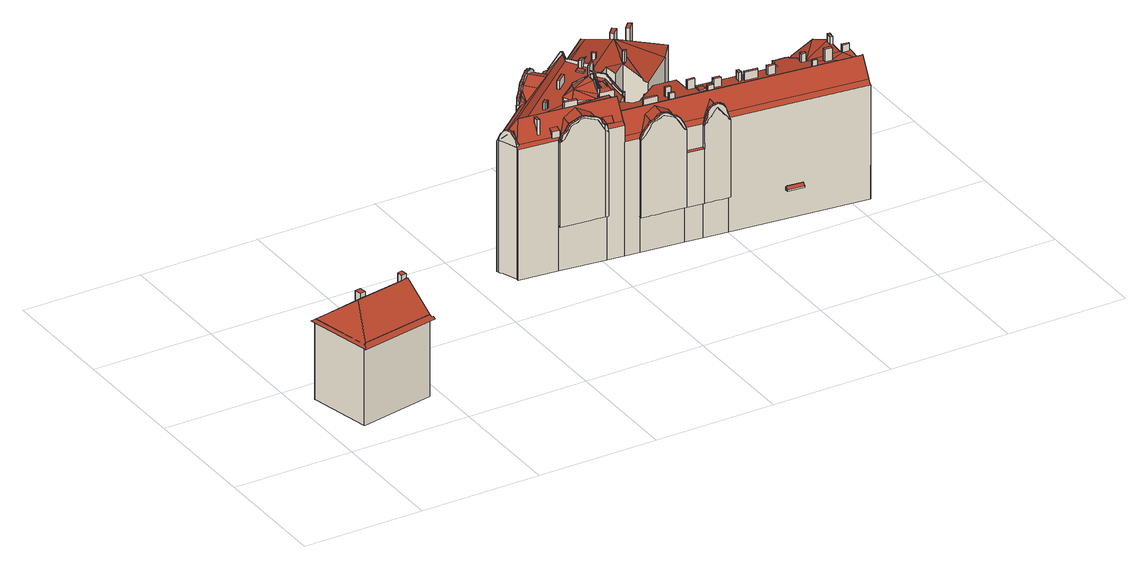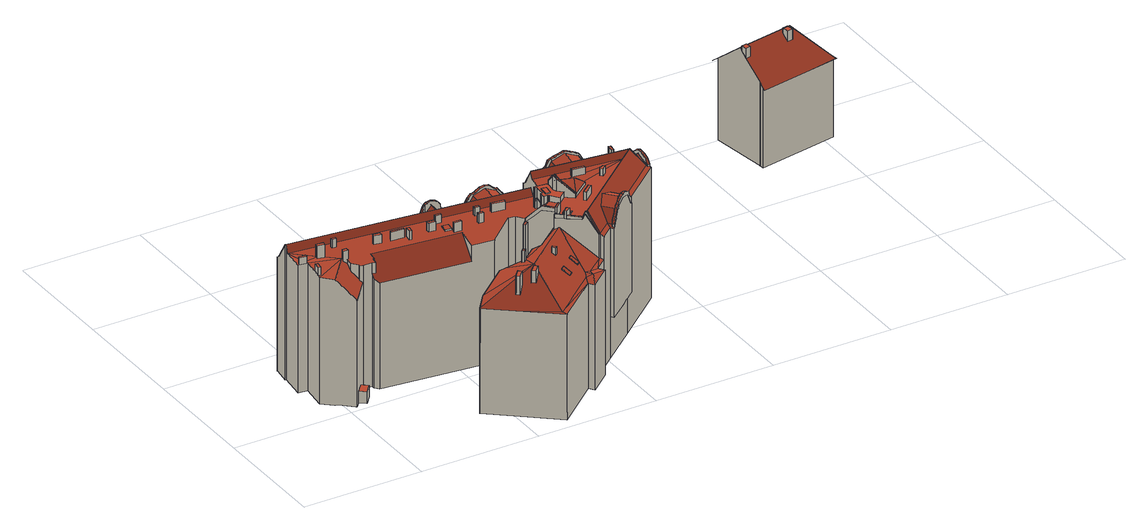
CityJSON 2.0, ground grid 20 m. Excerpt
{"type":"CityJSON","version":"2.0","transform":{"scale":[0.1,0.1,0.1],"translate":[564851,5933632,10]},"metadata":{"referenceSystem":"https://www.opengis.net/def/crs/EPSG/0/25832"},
"CityObjects":{
"building1":{"type":"Building","attributes":{"Grundfläche 2D":"137.289446","Grundhöhe NN":"13.361"},"children":["building1-1","building1-2"],"geometry":[{"type":"Solid","lod":"3","boundaries":[[[[0,1,2,3,4,5]],[[6,7,8,9,10,1,0,5]],[[11,12,13,14,3,2,1,10,15,16]],[[11,16,15,10,9,17,18]],[[12,11,18,19]],[[13,12,19,20]],[[21,13,20,22]],[[23,24,2,21,22,25]],[[9,0,24,23,26,17]],[[23,25,22,20,19,18,17,26]],[[13,21,2,3,14]],[[2,24,0,5,4,3]],[[7,6,5,0,9,8]]]],"semantics":{"surfaces":[{"type":"RoofSurface"},{"type":"WallSurface"},{"type":"GroundSurface"}],"values":[[0,0,0,1,1,1,1,1,1,2,0,0,0]]}}]},
"building1-1":{"type":"BuildingInstallation","parents":["building1"],"geometry":[{"type":"MultiSurface","lod":"3","boundaries":[[[27,28,29,30]],[[15,16,30,29]],[[16,31,27,30]],[[28,27,31,32]],[[29,28,32,15]]],"semantics":{"surfaces":[{"type":"RoofSurface"},{"type":"WallSurface"}],"values":[0,1,1,1,1]}}]},
"building1-2":{"type":"BuildingInstallation","parents":["building1"],"geometry":[{"type":"MultiSurface","lod":"3","boundaries":[[[33,34,35,36]],[[35,37,38,36]],[[38,39,33,36]],[[39,40,34,33]],[[35,34,40,37]]],"semantics":{"surfaces":[{"type":"RoofSurface"},{"type":"WallSurface"}],"values":[0,1,1,1,1]}}]},
"building2":{"type":"Building","attributes":{"Grundfläche 2D":"667.847777","Grundhöhe NN":"10.616"},"children":["building2-1","building2-2","building2-3","building2-4","building2-5","building2-6","building2-7","building2-8","building2-9","building2-10","building2-11","building2-12","building2-13","building2-14","building2-15","building2-16","building2-17","building2-18","building2-19","building2-20","building2-21","building2-22","building2-23","building2-24","building2-25","building2-26","building2-27","building2-28","building2-29","building2-30","building2-31","building2-32","building2-33","building2-34","building2-35","building2-36"],"geometry":[{"type":"MultiSurface","lod":"3","boundaries":[[[41,42,43]],[[43,42,44]],[[45,42,41]],[[42,45,46,47]],[[42,47,48,49]],[[48,50,49]],[[51,42,49]],[[52,53,51]],[[53,44,51]],[[44,42,51]],[[54,55,56,57,58]],[[59,58,57,60,61,62,63,64,65]],[[66,64,63,67,68,69,70]],[[71,72,73,74,69,68,75]],[[76,55,54,77,78,79,80]],[[81,82,83,84,85,86,87,88,54,58,89,90]],[[91,58,92,93]],[[91,93,94,64]],[[95,96,97,98,99,100,101,102]],[[103,104,99,105,106,107]],[[104,108,99]],[[99,108,109,100]],[[110,111,112,113,114]],[[69,74,73,115,116,117,118,119]],[[117,120,121,122,123,124,119,118]],[[123,122,125,126,127,128,124]],[[100,128,127,126,129,130,131,102,101]],[[128,100,109,108,104,103,107,106,132,133,89,64,66,70,69,119,124]],[[133,132,134,135,136,89]],[[137,138,139,140,136,135]],[[50,138,141,142,143,144,145]],[[146,147,136,140,139,50,48,46]],[[50,139,138]],[[48,47,46]],[[148,149,150,151,152,153,154,155,156,141,157,158]],[[156,141,156,155]],[[159,160,161,162,163,164,165,166,136,147,167,168,142,141,156,155,154,169]],[[138,170,171,172,157,141]],[[165,81,90,89,136,166]],[[83,173,174,85,84]],[[175,176,177,178,85,174,179]],[[180,181,182,183,184,86,85,178,177]],[[185,186,187,188,87,86,184,183]],[[87,188,187,189,190,191,88]],[[54,192,190,193,194]],[[88,191,190,192,54]],[[77,54,194,193,195,78]],[[89,58,91,64]],[[196,197,198,199]],[[200,201,202,203,198,197,204]],[[202,205,206,207,208,209,198,203]],[[210,211,212,209,208,207,213,214]],[[212,211,210,215,216,217,218]],[[219,220,221,218,217,216,222,223]],[[221,220,219,224,225,226,227]],[[227,228,229,221]],[[229,228,230,231,232,233,234,235,236,237,238,239,240]],[[241,242,243,244,245,246,247,248,240,239,238,249,250]],[[248,247,251,252,253]],[[253,254,111,110,255,199,198,209,212,218,221,229,240,248]],[[256,257,258,259,260]],[[256,112,257]],[[258,257,261]],[[262,261,257,112,263]],[[264,265,266,259,258]],[[267,259,266]],[[268,269,270,271,272,273,259,267,274,275,276,277,278]],[[279,280,113,112,256,260,259,281,282,283,284,285,286,287,288,289,290,291,292,293,294,295,296,297,298,299,300,301,302,303]],[[304,305,306,307,308,293,292,309,310]],[[311,312,313,314]],[[315,316,317,318,319]],[[92,58,59,65,64,94,93]],[[259,273,272,282,281]],[[309,292,291]],[[293,308,294]],[[282,272,271,270,284,283]],[[270,269,285,284]],[[285,269,268,286]],[[268,278,287,286]],[[288,305,304,289]],[[304,310,290,289]],[[310,309,291,290]],[[168,167,41,43]],[[147,146,45,41,167]],[[46,45,146]],[[49,50,145]],[[320,254,253,252,251,321,322]],[[196,323,324,325,197]],[[200,204,197,325,326,327]],[[328,329,330,331,332,333,334,316,225,224,219,223,222,216,215,210,214,213,207,206,205,202,201,200,327,335,336]],[[227,226,225,316,315,319]],[[227,319,318,228]],[[337,338,339,340]],[[230,228,318,317,231]],[[341,342,343,344,345,346,347,348,245,244,243,242,241,250,249,238,237,236,235,234,233,232,231,317,349,350,351]],[[247,246,245,348,352,353]],[[321,251,247,353,354]],[[111,254,320,355]],[[263,112,111,355,356]],[[357,258,261,262,263,356,358]],[[266,265,264,258,357,359]],[[360,361,362,276,275,274,267,266,359,363]],[[311,364,365,278,277,276,362,366,312]],[[288,287,278,365,367,305]],[[306,305,367,368]],[[307,306,368,369]],[[369,370,371,295,294,308,307]],[[296,295,371,372]],[[297,296,372,373]],[[298,297,373,374]],[[57,56,375,376]],[[377,378,379,63,62,61,60,57,376,380]],[[67,63,379,381]],[[67,381,382,383,68]],[[68,383,384,75]],[[385,386,387,388,389,390,131,130,129,126,125,122,121,120,117,116,115,73,72,71,75,384,391,392]],[[131,390,102]],[[393,97,96,95,102,390,394,395]],[[98,97,393,396,99]],[[99,396,397,323,105]],[[323,196,105]],[[110,114,113,280,138,137,135,134,132,106,105,196,199,255]],[[138,280,279,170]],[[170,279,303,171]],[[171,303,302,172]],[[172,302,301,157]],[[148,158,157,301,300,299]],[[398,150,149,148,299,298,374]],[[399,160,159,169,154,153,152,151,150,398,400]],[[82,81,165,164,163,162,401,402]],[[162,161,160,399,401]],[[83,82,402,403]],[[173,83,403,404]],[[173,404,405,406,174]],[[174,406,407,179]],[[408,409,410,411,412,413,414,415,76,80,79,78,195,193,190,189,187,186,185,183,182,181,180,177,176,175,179,407,416,417]],[[76,415,418,55]],[[55,418,419,375,56]],[[314,313,420,421]],[[311,314,421,364]],[[313,312,366,420]],[[316,334,349,317]],[[418,406,405,419]],[[396,383,382,397]],[[353,340,339,354]],[[338,337,325,324]],[[401,399,400,398,374,373,372,371,370,369,368,367,365,364,421,420,366,362,361,360,363,359,357,358,356,355,320,322,321,354,339,338,324,323,397,382,381,379,378,377,380,376,375,419,405,404,403,402]],[[415,414,413,412,411,410,409,408,417,416,407,406,418]],[[393,395,394,390,389,388,387,386,385,392,391,384,383,396]],[[332,331,330,329,328,336,335,327,326,325,337,340,353,352,348,347,346,345,344,343,342,341,351,350,349,334,333]]],"semantics":{"surfaces":[{"type":"RoofSurface"},{"type":"WallSurface"},{"type":"GroundSurface"},{"type":"OuterCeilingSurface"}],"values":[0,0,0,0,0,0,0,0,0,0,0,0,0,0,0,0,0,0,0,0,0,0,0,0,0,0,0,0,0,0,0,0,0,0,0,0,0,0,0,0,0,0,0,0,0,0,0,0,0,0,0,0,0,0,0,0,0,0,0,0,0,0,0,0,0,0,0,0,0,0,0,1,1,1,1,1,1,1,1,1,1,1,1,1,1,1,1,1,1,1,1,1,1,1,1,1,1,1,1,1,1,1,1,1,1,1,1,1,1,1,1,1,1,1,1,1,1,1,1,1,1,1,1,1,1,1,1,1,1,1,1,1,1,1,1,1,1,1,1,1,1,1,1,1,1,1,2,3,3,3]}}]},
"building2-1":{"type":"BuildingInstallation","parents":["building2"],"geometry":[{"type":"MultiSurface","lod":"3","boundaries":[[[422,423,424,425,426]],[[422,426,427,428,429,430]],[[431,424,423,422,430,432]],[[433,434,425,424,431]],[[427,426,425,434,435,160,161]]],"semantics":{"surfaces":[{"type":"RoofSurface"},{"type":"WallSurface"}],"values":[0,1,1,1,1]}}]},
"building2-2":{"type":"BuildingInstallation","parents":["building2"],"geometry":[{"type":"MultiSurface","lod":"3","boundaries":[[[436,437,438,439,440]],[[441,436,440,442]],[[443,444,442,445]],[[441,442,444]],[[446,443,445,447]],[[448,449,446,447,450,451]],[[452,448,451,453]],[[454,455,452,453,456]],[[457,458,454,456,459]],[[460,457,459,461]],[[462,460,461,463]],[[464,462,463,465]],[[466,467,464,465,468]],[[469,466,468,470]],[[471,469,470,472]],[[473,474,471,472,475]],[[476,477,473,475,478]],[[479,480,481,478]],[[476,478,481]],[[482,483,484,480,479,485]],[[472,470,468,465,463,461,459,456,453,451,450,447,445,442,440,439,71,72,73,115,116,117,120,121,122,125,126,129,130,131,478,475]],[[131,102,478]],[[102,95,96,485,479,478]],[[96,486,487,488,484,483,482,485]],[[101,481,480,484,488,489]],[[476,481,101,490]],[[476,490,491,492,493,127,469,471,474,473,477]],[[446,449,448,452,455,454,458,457,460,462,464,467,466,469,127,494,495,123,496,497,498,118,499,500,74,501,437,436,441,444,443]],[[439,438,437,501,502,71]]],"semantics":{"surfaces":[{"type":"RoofSurface"},{"type":"WallSurface"}],"values":[0,0,0,0,0,0,0,0,0,0,0,0,0,0,0,0,0,0,0,0,1,1,1,1,1,1,1,1,1]}}]},
"building2-3":{"type":"BuildingInstallation","parents":["building2"],"geometry":[{"type":"MultiSurface","lod":"3","boundaries":[[[503,504,505,506,507,508]],[[509,510,506,505]],[[510,511,507,506]],[[511,512,508,507]],[[512,513,503,508]],[[513,514,504,503]],[[514,509,505,504]]],"semantics":{"surfaces":[{"type":"RoofSurface"},{"type":"WallSurface"}],"values":[0,1,1,1,1,1,1]}}]},
"building2-4":{"type":"BuildingInstallation","parents":["building2"],"geometry":[{"type":"MultiSurface","lod":"3","boundaries":[[[515,516,517,518,519,520]],[[521,518,517,516,522,523]],[[519,518,521,524]],[[525,515,520,519,524,526]],[[516,515,525,522]]],"semantics":{"surfaces":[{"type":"RoofSurface"},{"type":"WallSurface"}],"values":[0,1,1,1,1]}}]},
"building2-5":{"type":"BuildingInstallation","parents":["building2"],"geometry":[{"type":"MultiSurface","lod":"3","boundaries":[[[527,528,529,530,435,434]],[[531,529,528]],[[532,533,534,535,536,529,531]],[[535,534,537,538,539,540,541,542,543]],[[531,528,527,434,433,544,155,545,534,533,532]],[[537,534,545]],[[546,541,540,539,538,537,545,547]],[[546,151,542,541]],[[529,536,535,543,542,151,152,153,154,169,159,160,435,530]]],"semantics":{"surfaces":[{"type":"RoofSurface"},{"type":"WallSurface"}],"values":[0,0,0,0,1,1,1,1,1]}}]},
"building2-6":{"type":"BuildingInstallation","parents":["building2"],"geometry":[{"type":"MultiSurface","lod":"3","boundaries":[[[548,549,550,551,552,553]],[[554,555,556,557,551,550,549]],[[553,552,551,557,558,559]],[[559,560,561,562,548,553]],[[163,164,554,549,548,562]]],"semantics":{"surfaces":[{"type":"RoofSurface"},{"type":"WallSurface"}],"values":[0,1,1,1,1]}}]},
"building2-7":{"type":"BuildingInstallation","parents":["building2"],"geometry":[{"type":"MultiSurface","lod":"3","boundaries":[[[563,564,565,566]],[[566,565,567,568]],[[563,566,568,569]],[[564,563,569,570]],[[565,564,570,567]]],"semantics":{"surfaces":[{"type":"RoofSurface"},{"type":"WallSurface"}],"values":[0,1,1,1,1]}}]},
"building2-8":{"type":"BuildingInstallation","parents":["building2"],"geometry":[{"type":"MultiSurface","lod":"3","boundaries":[[[571,572,573,574,575,576,577,578]],[[572,571,578,579,70]],[[580,576,575,574,66]],[[576,580,579,578,577]]],"semantics":{"surfaces":[{"type":"RoofSurface"},{"type":"WallSurface"}],"values":[0,1,1,1]}}]},
"building2-9":{"type":"BuildingInstallation","parents":["building2"],"geometry":[{"type":"MultiSurface","lod":"3","boundaries":[[[581,582,583]],[[581,584,582]],[[584,585,586]],[[581,585,584]],[[581,583,587]],[[581,587,588]],[[589,588,587,590,591]],[[44,589,591,592]],[[593,44,592,594]],[[593,594,595]],[[581,588,585]],[[596,597,583,582]],[[597,598,587,583]],[[598,599,600,601,594,592,591,590,587]],[[168,43,595,594,601]],[[43,44,593,595]],[[588,589,44,53,52]],[[52,51,585,588]],[[51,49,586,585]],[[584,586,49,145,602,603,596,582]]],"semantics":{"surfaces":[{"type":"RoofSurface"},{"type":"WallSurface"}],"values":[0,0,0,0,0,0,0,0,0,0,0,1,1,1,1,1,1,1,1,1]}}]},
"building2-10":{"type":"BuildingInstallation","parents":["building2"],"geometry":[{"type":"MultiSurface","lod":"3","boundaries":[[[604,605,606,607,554]],[[607,555,554]],[[604,608,609,605]],[[608,610,611,609]],[[611,610,612,613,614]],[[608,604,554,164,165,81,82,612,610]],[[82,83,84,614,613,612]],[[556,555,607,606,605,609,611,614,84,90,166,615,616]]],"semantics":{"surfaces":[{"type":"RoofSurface"},{"type":"WallSurface"}],"values":[0,0,0,0,0,1,1,1]}}]},
"building2-11":{"type":"BuildingInstallation","parents":["building2"],"geometry":[{"type":"MultiSurface","lod":"3","boundaries":[[[617,618,562,561]],[[619,620,618,617]],[[619,428,427,620]],[[560,621,619,617,561]],[[428,619,621,429]],[[620,427,161,162]],[[620,162,163,562,618]]],"semantics":{"surfaces":[{"type":"RoofSurface"},{"type":"WallSurface"}],"values":[0,0,0,1,1,1,1]}}]},
"building2-12":{"type":"BuildingInstallation","parents":["building2"],"geometry":[{"type":"MultiSurface","lod":"3","boundaries":[[[622,623,624,625,626,599,598,597,596,603,627,628,629,630,631,632,633],[525,526,524,521,523,522]],[[602,634,627,603]],[[138,170,628,627,634]],[[629,628,170,171]],[[171,172,630,629]],[[157,631,630,172]],[[157,158,632,631]],[[635,636,633,632,158]],[[636,637,622,633]],[[637,638,156,624,623,622]],[[624,156,639]],[[639,640,625,624]],[[626,625,640,641]],[[641,600,599,626]]],"semantics":{"surfaces":[{"type":"RoofSurface"},{"type":"WallSurface"}],"values":[0,1,1,1,1,1,1,1,1,1,1,1,1,1]}}]},
"building2-13":{"type":"BuildingInstallation","parents":["building2"],"geometry":[{"type":"MultiSurface","lod":"3","boundaries":[[[642,643,644,645,646,647,648]],[[646,649,650,651,652,642,648,647]],[[653,644,643,654,655]],[[653,656,649,646,645,644]],[[643,642,652,654]]],"semantics":{"surfaces":[{"type":"RoofSurface"},{"type":"WallSurface"}],"values":[0,1,1,1,1]}}]},
"building2-14":{"type":"BuildingInstallation","parents":["building2"],"geometry":[{"type":"MultiSurface","lod":"3","boundaries":[[[657,658,659,660]],[[139,661,658,657,662]],[[140,663,659,658,661]],[[663,664,660,659]],[[664,662,657,660]]],"semantics":{"surfaces":[{"type":"RoofSurface"},{"type":"WallSurface"}],"values":[0,1,1,1,1]}}]},
"building2-15":{"type":"BuildingInstallation","parents":["building2"],"geometry":[{"type":"MultiSurface","lod":"3","boundaries":[[[665,666,667,668,669]],[[667,670,671,672,673,674,668]],[[671,675,676,672]],[[677,676,675,678,679,680]],[[678,681,682,683,684,679]],[[683,682,685,686,687]],[[685,688,689,686]],[[688,690,691,689]],[[690,692,693,691]],[[692,694,695,693]],[[694,696,697,695]],[[696,698,699,697]],[[698,700,701,702,699]],[[701,700,703,704,705]],[[704,703,706,707,708]],[[706,709,710,707]],[[710,709,711,712,713,714,715]],[[713,712,716,717,718]],[[688,685,682,681,678,675,671,670,667,666,175,176,177,180,181,182,183,185,186,187,189,190,193,195,78,79,80,716,712,711,709,706,703,700,698,696,694,692,690]],[[80,719,720,718,717,716]],[[77,714,713,718,720,721]],[[715,714,77,722]],[[722,723,194,724,192,725,701,705,704,708,707,710,715]],[[701,725,191]],[[684,683,687,686,689,691,693,695,697,699,702,701,191,726,727,188,728,729,730,184,731,732,733,734,735,178,736,737,669,668,674,673,672,676,677,680,679]],[[175,666,665,669,737,738]]],"semantics":{"surfaces":[{"type":"RoofSurface"},{"type":"WallSurface"}],"values":[0,0,0,0,0,0,0,0,0,0,0,0,0,0,0,0,0,0,1,1,1,1,1,1,1,1]}}]},
"building2-16":{"type":"BuildingInstallation","parents":["building2"],"geometry":[{"type":"MultiSurface","lod":"3","boundaries":[[[739,740,741,742,743]],[[744,741,740,745]],[[746,744,745,747]],[[748,746,747,749]],[[750,748,749,751]],[[752,750,751,753]],[[754,752,753,755]],[[756,754,755,757,758]],[[743,742,63,759]],[[759,64,94,93,92,58,760,758,757,755,753,751,749,747,745,740,739,743]],[[756,758,760,57]],[[57,60,61,62,63,742,741,744,746,748,750,752,754,756]]],"semantics":{"surfaces":[{"type":"RoofSurface"},{"type":"WallSurface"}],"values":[0,0,0,0,0,0,0,0,1,1,1,1]}}]},
"building2-17":{"type":"BuildingInstallation","parents":["building2"],"geometry":[{"type":"MultiSurface","lod":"3","boundaries":[[[761,762,763,764,765]],[[762,766,767]],[[767,763,762]],[[766,762,768,109]],[[109,108,767,766]],[[107,769,761,765]],[[762,761,769,768]],[[108,104,763,767]],[[104,103,107,765,764,763]]],"semantics":{"surfaces":[{"type":"RoofSurface"},{"type":"WallSurface"}],"values":[0,0,0,1,1,1,1,1,1]}}]},
"building2-18":{"type":"BuildingInstallation","parents":["building2"],"geometry":[{"type":"MultiSurface","lod":"3","boundaries":[[[770,771,772,773]],[[773,772,774,775]],[[770,773,775,776]],[[771,770,776,777]],[[772,771,777,774]]],"semantics":{"surfaces":[{"type":"RoofSurface"},{"type":"WallSurface"}],"values":[0,1,1,1,1]}}]},
"building2-19":{"type":"BuildingInstallation","parents":["building2"],"geometry":[{"type":"MultiSurface","lod":"3","boundaries":[[[778,779,780,781]],[[781,780,782,783]],[[778,781,783,784]],[[779,778,784,785]],[[780,779,785,782]]],"semantics":{"surfaces":[{"type":"RoofSurface"},{"type":"WallSurface"}],"values":[0,1,1,1,1]}}]},
"building2-20":{"type":"BuildingInstallation","parents":["building2"],"geometry":[{"type":"MultiSurface","lod":"3","boundaries":[[[786,787,788,789]],[[789,788,790,791]],[[786,789,791,792]],[[787,786,792,793]],[[788,787,793,790]]],"semantics":{"surfaces":[{"type":"RoofSurface"},{"type":"WallSurface"}],"values":[0,1,1,1,1]}}]},
"building2-21":{"type":"BuildingInstallation","parents":["building2"],"geometry":[{"type":"MultiSurface","lod":"3","boundaries":[[[794,795,796,797]],[[797,796,798,799]],[[794,797,799,800]],[[795,794,800,801]],[[796,795,801,798]]],"semantics":{"surfaces":[{"type":"RoofSurface"},{"type":"WallSurface"}],"values":[0,1,1,1,1]}}]},
"building2-22":{"type":"BuildingInstallation","parents":["building2"],"geometry":[{"type":"MultiSurface","lod":"3","boundaries":[[[802,803,804,805]],[[805,804,806,807,808,809,810]],[[808,811,812,809]],[[811,813,814,812]],[[813,815,816,814]],[[815,817,818,816]],[[817,819,820,818]],[[819,821,822,820]],[[821,823,824,825,822]],[[823,826,827,824]],[[828,829,830,831]],[[829,828,832,833,834]],[[835,827,826,831,830]],[[230,231,803,802]],[[819,817,815,813,811,808,807,806,804,803,231,232,233,234,235,236,237,238,249,250,241,242,243,244,245,832,828,831,826,823,821]],[[833,832,245,246]],[[836,837,838,839,824,827,835,830,829,834,833,246,840]],[[839,841,824]],[[818,820,822,825,824,841,842,843,239,844,845,846,847,848,230,802,805,810,809,812,814,816]]],"semantics":{"surfaces":[{"type":"RoofSurface"},{"type":"WallSurface"}],"values":[0,0,0,0,0,0,0,0,0,0,0,0,0,1,1,1,1,1,1]}}]},
"building2-23":{"type":"BuildingInstallation","parents":["building2"],"geometry":[{"type":"MultiSurface","lod":"3","boundaries":[[[849,850,851,852]],[[850,853,854,851]],[[855,856,854,853]],[[856,855,857,858,859,860]],[[857,861,862,863,864,858]],[[862,865,866,863]],[[865,867,868,866]],[[867,869,870,868]],[[869,871,872,870]],[[871,873,874,875,876,872]],[[874,877,878,875]],[[879,880,878,877]],[[881,882,883,884]],[[884,879,881]],[[885,879,884]],[[886,880,879,885]],[[225,226,883,882]],[[881,879,877,874,873,871,869,867,865,862,861,857,855,853,850,849,200,201,202,205,206,207,213,214,210,215,216,222,223,219,224,225,882]],[[226,887,884,883]],[[887,220,885,884]],[[220,886,885]],[[880,886,220,888,889,217,890,211,208,891,892,203,854,856,860,859,858,864,863,866,868,870,872,876,875,878]],[[204,852,851,854,203,893]],[[204,200,849,852]]],"semantics":{"surfaces":[{"type":"RoofSurface"},{"type":"WallSurface"}],"values":[0,0,0,0,0,0,0,0,0,0,0,0,0,0,0,0,1,1,1,1,1,1,1,1]}}]},
"building2-24":{"type":"BuildingInstallation","parents":["building2"],"geometry":[{"type":"MultiSurface","lod":"3","boundaries":[[[894,895,896,897]],[[897,896,898,899]],[[894,897,899,900]],[[895,894,900,901]],[[896,895,901,898]]],"semantics":{"surfaces":[{"type":"RoofSurface"},{"type":"WallSurface"}],"values":[0,1,1,1,1]}}]},
"building2-25":{"type":"BuildingInstallation","parents":["building2"],"geometry":[{"type":"MultiSurface","lod":"3","boundaries":[[[902,903,904,905]],[[905,904,906,907]],[[907,908,902,905]],[[903,902,908,909]],[[909,906,904,903]]],"semantics":{"surfaces":[{"type":"RoofSurface"},{"type":"WallSurface"}],"values":[0,1,1,1,1]}}]},
"building2-26":{"type":"BuildingInstallation","parents":["building2"],"geometry":[{"type":"MultiSurface","lod":"3","boundaries":[[[910,911,912,913]],[[911,910,261,257]],[[912,911,257,914]],[[913,912,914,262]],[[910,913,262,261]]],"semantics":{"surfaces":[{"type":"RoofSurface"},{"type":"WallSurface"}],"values":[0,1,1,1,1]}}]},
"building2-27":{"type":"BuildingInstallation","parents":["building2"],"geometry":[{"type":"MultiSurface","lod":"3","boundaries":[[[915,916,917,918]],[[918,917,919,920]],[[915,918,920,921]],[[916,915,921,922]],[[917,916,922,919]]],"semantics":{"surfaces":[{"type":"RoofSurface"},{"type":"WallSurface"}],"values":[0,1,1,1,1]}}]},
"building2-28":{"type":"BuildingInstallation","parents":["building2"],"geometry":[{"type":"MultiSurface","lod":"3","boundaries":[[[923,924,925,926]],[[926,925,927,928]],[[923,926,928,929]],[[924,923,929,930]],[[925,924,930,927]]],"semantics":{"surfaces":[{"type":"RoofSurface"},{"type":"WallSurface"}],"values":[0,1,1,1,1]}}]},
"building2-29":{"type":"BuildingInstallation","parents":["building2"],"geometry":[{"type":"MultiSurface","lod":"3","boundaries":[[[931,932,933,934,935,936]],[[283,937,934,933,932,938,271]],[[935,934,937,939]],[[936,935,939,940]],[[938,932,931,936,940,281,273]]],"semantics":{"surfaces":[{"type":"RoofSurface"},{"type":"WallSurface"}],"values":[0,1,1,1,1]}}]},
"building2-30":{"type":"BuildingInstallation","parents":["building2"],"geometry":[{"type":"MultiSurface","lod":"3","boundaries":[[[941,942,943,944]],[[945,946,942,941]],[[944,943,947,948]],[[948,945,941,944]],[[943,942,946,947]]],"semantics":{"surfaces":[{"type":"RoofSurface"},{"type":"WallSurface"}],"values":[0,1,1,1,1]}}]},
"building2-31":{"type":"BuildingInstallation","parents":["building2"],"geometry":[{"type":"MultiSurface","lod":"3","boundaries":[[[949,950,951,952]],[[953,954,952,951]],[[954,955,949,952]],[[950,949,955,956]],[[951,950,956,953]]],"semantics":{"surfaces":[{"type":"RoofSurface"},{"type":"WallSurface"}],"values":[0,1,1,1,1]}}]},
"building2-32":{"type":"BuildingInstallation","parents":["building2"],"geometry":[{"type":"MultiSurface","lod":"3","boundaries":[[[957,958,959,960]],[[960,959,961,962]],[[957,960,962,963]],[[958,957,963,964]],[[959,958,964,961]]],"semantics":{"surfaces":[{"type":"RoofSurface"},{"type":"WallSurface"}],"values":[0,1,1,1,1]}}]},
"building2-33":{"type":"BuildingInstallation","parents":["building2"],"geometry":[{"type":"MultiSurface","lod":"3","boundaries":[[[965,966,967,968]],[[260,969,966,965,970]],[[256,971,967,966,969]],[[971,972,968,967]],[[972,970,965,968]]],"semantics":{"surfaces":[{"type":"RoofSurface"},{"type":"WallSurface"}],"values":[0,1,1,1,1]}}]},
"building2-34":{"type":"BuildingInstallation","parents":["building2"],"geometry":[{"type":"MultiSurface","lod":"3","boundaries":[[[973,974,975,976]],[[976,975,264,265]],[[265,977,973,976]],[[974,973,977,978]],[[978,264,975,974]]],"semantics":{"surfaces":[{"type":"RoofSurface"},{"type":"WallSurface"}],"values":[0,1,1,1,1]}}]},
"building2-35":{"type":"BuildingInstallation","parents":["building2"],"geometry":[{"type":"MultiSurface","lod":"3","boundaries":[[[979,980,981,982]],[[982,981,983,984]],[[979,982,984,985]],[[980,979,985,986]],[[981,980,986,983]]],"semantics":{"surfaces":[{"type":"RoofSurface"},{"type":"WallSurface"}],"values":[0,1,1,1,1]}}]},
"building2-36":{"type":"BuildingInstallation","parents":["building2"],"geometry":[{"type":"MultiSurface","lod":"3","boundaries":[[[987,988,989,990]],[[991,992,989,988]],[[992,993,990,989]],[[993,994,987,990]],[[994,991,988,987]],[[991,994,993,992]]],"semantics":{"surfaces":[{"type":"RoofSurface"},{"type":"WallSurface"},{"type":"OuterCeilingSurface"}],"values":[0,1,1,1,1,2]}}]},
"building3":{"type":"Building","attributes":{"Grundfläche 2D":"251.887153","Grundhöhe NN":"11.139"},"children":["building3-1","building3-2","building3-3","building3-4","building3-5","building3-6","building3-7","building3-8","building3-9"],"geometry":[{"type":"Solid","lod":"3","boundaries":[[[[995,996,997,998,999,1000,1001,1002,1003,1004,1005,1006,1007,1008,1009,1010]],[[1011,1012,1013,1014]],[[1015,1016,1017,1018,1013]],[[1013,1018,1014]],[[1019,1016,1020,1021,1022,1023]],[[1021,1024,1025,1022]],[[1026,1023,1022]],[[1027,1019,1023]],[[1027,1028,1029,1030,1019]],[[1031,1019,1030]],[[1019,1031,1032,1033]],[[1034,1033,1032]],[[1035,1033,1034]],[[1035,1036,1037,1038]],[[1038,1033,1035]],[[1039,1037,1036]],[[1039,1014,1018,1037]],[[1019,1033,1038,1017,1016]],[[1018,1017,1037]],[[1017,1038,1037]],[[1040,1041,1006,1005,1004,1003,1002,1042,1043]],[[1044,996,995,1010,1009,1045,1046]],[[1008,1007,1006,1041,1047]],[[1009,1008,1047,1045]],[[1012,1011,1048,1049]],[[1021,1020,1016,1015,1013,1050,1051]],[[1024,1052,1042,1002,1025]],[[1013,1012,1049,1050]],[[1024,1021,1051,1052]],[[1025,1002,1001,1022]],[[1026,1000,999,1023]],[[1022,1001,1000,1026]],[[997,996,1044,1053,1029,1028,1027,1023,999,998]],[[1030,1029,1053,1054]],[[1031,1030,1054,1055]],[[1056,1034,1032,1031,1055,1057]],[[1035,1034,1056,1058]],[[1036,1035,1058,1059]],[[1039,1036,1059,1060]],[[1014,1039,1060,1061]],[[1011,1014,1061,1048]],[[1059,1058,1056,1057,1055,1054,1053,1044,1046,1045,1047,1041,1040,1043,1042,1052,1051,1050,1049,1048,1061,1060]]]],"semantics":{"surfaces":[{"type":"RoofSurface"},{"type":"WallSurface"},{"type":"GroundSurface"}],"values":[[0,0,0,0,0,0,0,0,0,0,0,0,0,0,0,0,0,0,0,0,1,1,1,1,1,1,1,1,1,1,1,1,1,1,1,1,1,1,1,1,1,2]]}}]},
"building3-1":{"type":"BuildingInstallation","parents":["building3"],"geometry":[{"type":"MultiSurface","lod":"3","boundaries":[[[1062,1063,1064,1065]],[[1006,1007,1065,1064]],[[1007,1066,1062,1065]],[[1063,1062,1066,1005]],[[1064,1063,1005,1006]]],"semantics":{"surfaces":[{"type":"RoofSurface"},{"type":"WallSurface"}],"values":[0,1,1,1,1]}}]},
"building3-2":{"type":"BuildingInstallation","parents":["building3"],"geometry":[{"type":"MultiSurface","lod":"3","boundaries":[[[1067,1068,1069,1070,1071,1072]],[[1070,1069,997,998]],[[1071,1070,998,1073]],[[1073,1010,1072,1071]],[[1067,1072,1010,995]]],"semantics":{"surfaces":[{"type":"RoofSurface"},{"type":"WallSurface"}],"values":[0,1,1,1,1]}}]},
"building3-3":{"type":"BuildingInstallation","parents":["building3"],"geometry":[{"type":"MultiSurface","lod":"3","boundaries":[[[1074,1075,1076,1077]],[[1076,996,997,1069,1077]],[[1069,1068,1074,1077]],[[1068,1067,1075,1074]],[[996,1076,1075,1067,995]]],"semantics":{"surfaces":[{"type":"RoofSurface"},{"type":"WallSurface"}],"values":[0,1,1,1,1]}}]},
"building3-4":{"type":"BuildingInstallation","parents":["building3"],"geometry":[{"type":"MultiSurface","lod":"3","boundaries":[[[1078,1079,1080,1081]],[[1081,1080,1082,1083]],[[1078,1081,1083,1084]],[[1079,1078,1084,1085]],[[1080,1079,1085,1082]]],"semantics":{"surfaces":[{"type":"RoofSurface"},{"type":"WallSurface"}],"values":[0,1,1,1,1]}}]},
"building3-5":{"type":"BuildingInstallation","parents":["building3"],"geometry":[{"type":"MultiSurface","lod":"3","boundaries":[[[1086,1087,1088,1089,1090,1091,1092,1093]],[[1093,1092,1091,1094,1095]],[[1095,1096,1097,1087,1086,1093]],[[1089,1088,1087,1097,1098]],[[1098,1094,1091,1090,1089]]],"semantics":{"surfaces":[{"type":"RoofSurface"},{"type":"WallSurface"}],"values":[0,1,1,1,1]}}]},
"building3-6":{"type":"BuildingInstallation","parents":["building3"],"geometry":[{"type":"MultiSurface","lod":"3","boundaries":[[[1099,1100,1101,1102]],[[1102,1101,1103,1104]],[[1099,1102,1104,1105]],[[1100,1099,1105,1106]],[[1101,1100,1106,1103]]],"semantics":{"surfaces":[{"type":"RoofSurface"},{"type":"WallSurface"}],"values":[0,1,1,1,1]}}]},
"building3-7":{"type":"BuildingInstallation","parents":["building3"],"geometry":[{"type":"MultiSurface","lod":"3","boundaries":[[[1107,1108,1109,1110]],[[1110,1109,1111,1112]],[[1107,1110,1112,1113]],[[1108,1107,1113,1114]],[[1109,1108,1114,1111]]],"semantics":{"surfaces":[{"type":"RoofSurface"},{"type":"WallSurface"}],"values":[0,1,1,1,1]}}]},
"building3-8":{"type":"BuildingInstallation","parents":["building3"],"geometry":[{"type":"MultiSurface","lod":"3","boundaries":[[[1115,1116,1117,1118]],[[1118,1117,1119,1120]],[[1115,1118,1120,1121]],[[1116,1115,1121,1122]],[[1117,1116,1122,1119]]],"semantics":{"surfaces":[{"type":"RoofSurface"},{"type":"WallSurface"}],"values":[0,1,1,1,1]}}]},
"building3-9":{"type":"BuildingInstallation","parents":["building3"],"geometry":[{"type":"MultiSurface","lod":"3","boundaries":[[[1123,1124,1125,1126]],[[1126,1125,1127,1128]],[[1123,1126,1128,1129]],[[1124,1123,1129,1130]],[[1125,1124,1130,1127]]],"semantics":{"surfaces":[{"type":"RoofSurface"},{"type":"WallSurface"}],"values":[0,1,1,1,1]}}]}
},
"vertices":[
[33,15,173],[54,70,213],[9,115,171],[4,120,167],[28,14,167],[29,7,167],[162,31,167],[161,35,170],[158,35,170],[157,38,173],[149,87,213],[142,134,175],[143,134,175],[142,141,169],[142,145,167],[149,92,210],[147,102,201],[157,38,34],[142,134,34],[143,134,34],[142,141,34],[8,117,169],[8,117,34],[31,15,34],[31,15,171],[9,115,34],[33,15,34],
[139,100,218],[140,90,218],[149,92,218],[147,102,218],[139,100,201],[140,90,210],
[71,78,218],[69,89,218],[60,88,218],[62,76,218],[60,88,200],[62,76,210],[71,78,210],[69,89,200],
[579,363,252],[595,359,262],[608,386,252],[625,367,272],[585,346,252],[618,340,248],[622,340,248],[624,340,248],[627,344,252],[626,340,248],[628,359,267],[627,365,270],[626,365,271],[543,408,231],[534,409,227],[452,340,227],[454,338,229],[459,337,231],[461,331,231],[455,334,229],[457,330,229],[465,309,229],[466,306,229],[469,309,231],[468,311,231],[523,302,231],[466,302,227],[530,295,227],[537,301,231],[535,301,231],[531,287,228],[533,287,229],[536,287,231],[536,291,231],[529,288,227],[530,414,227],[537,415,231],[535,418,231],[532,416,229],[531,415,228],[635,457,262],[621,474,231],[619,473,231],[619,472,231],[594,451,231],[594,433,251],[581,415,259],[561,406,251],[482,328,262],[633,455,262],[472,325,246],[459,335,233],[464,322,246],[468,311,234],[604,279,229],[606,279,228],[607,279,227],[608,283,227],[608,286,227],[603,293,231],[602,284,231],[601,279,231],[614,292,231],[613,292,231],[636,282,227],[637,289,231],[622,291,231],[609,293,231],[606,293,231],[640,311,235],[1032,268,235],[1033,274,223],[640,317,223],[640,315,226],[536,287,232],[540,286,238],[547,286,251],[547,290,251],[550,312,251],[558,284,255],[563,284,258],[568,283,260],[568,287,260],[572,316,260],[578,282,256],[589,281,251],[590,285,251],[592,307,251],[594,280,244],[597,280,237],[601,279,232],[639,310,262],[505,325,262],[640,311,259],[640,315,251],[494,332,251],[640,317,250],[643,340,248],[582,337,249],[564,336,249],[646,371,243],[626,365,244],[627,365,244],[628,359,245],[627,344,248],[585,346,248],[582,354,246],[674,358,218],[676,360,218],[686,369,218],[685,370,219],[683,373,223],[675,382,234],[669,390,244],[667,388,244],[647,372,243],[651,361,234],[653,361,232],[655,406,246],[653,408,246],[662,416,246],[666,420,246],[656,432,248],[653,435,248],[638,453,251],[636,452,251],[579,363,247],[608,386,247],[668,390,244],[652,339,230],[652,343,230],[649,343,237],[615,478,227],[594,460,227],[589,464,228],[587,462,230],[586,461,231],[589,458,231],[590,465,227],[585,460,234],[582,458,240],[579,455,247],[577,454,251],[580,450,251],[575,452,251],[572,449,253],[560,440,259],[563,436,259],[548,429,253],[544,426,251],[547,423,251],[544,420,244],[540,423,243],[541,418,239],[535,418,232],[636,282,199],[660,280,199],[667,286,205],[637,289,205],[659,274,199],[661,273,201],[665,273,205],[666,277,205],[659,278,199],[671,272,213],[675,272,220],[677,272,224],[678,276,224],[680,299,224],[696,270,232],[696,274,232],[699,302,232],[681,271,226],[688,270,229],[711,268,226],[714,267,224],[715,272,224],[717,295,224],[726,266,205],[726,270,205],[727,280,205],[717,267,220],[722,267,212],[729,266,201],[732,266,199],[732,270,199],[732,272,199],[761,269,199],[767,275,205],[761,267,199],[760,262,199],[762,262,201],[765,262,204],[765,262,205],[768,262,209],[771,261,212],[778,261,221],[781,260,225],[782,264,225],[784,288,225],[791,259,212],[794,259,209],[797,258,205],[800,258,201],[802,258,199],[802,262,199],[802,264,199],[798,272,205],[785,260,220],[788,259,216],[1030,240,199],[1030,242,200],[1031,247,205],[1033,268,235],[639,310,233],[997,300,220],[1023,308,222],[1021,312,222],[968,320,218],[989,305,219],[1023,312,222],[1035,311,222],[1037,311,222],[1024,337,221],[1025,348,220],[1026,354,220],[1009,369,218],[954,348,190],[954,345,192],[963,337,203],[962,325,210],[961,321,212],[967,320,217],[1005,371,214],[985,389,188],[984,390,186],[976,381,186],[949,349,186],[652,339,220],[643,340,220],[967,320,218],[961,321,218],[962,325,217],[963,337,216],[954,345,215],[954,348,215],[949,349,215],[934,350,215],[929,351,215],[928,342,216],[926,342,216],[925,329,217],[778,345,217],[781,378,213],[744,382,213],[699,345,218],[688,346,218],[676,360,217],[674,358,217],[653,361,217],[651,361,217],[649,343,219],[652,343,219],[929,351,197],[934,350,197],[934,356,191],[929,362,186],[781,378,186],[926,342,205],[928,342,205],[964,366,26],[976,381,26],[966,389,26],[954,374,26],[732,270,160],[732,266,160],[760,262,160],[761,269,160],[732,272,160],[1033,268,6],[1030,240,6],[1030,242,6],[636,282,6],[660,280,6],[660,280,68],[659,278,68],[659,274,68],[681,271,68],[688,270,68],[696,270,68],[711,268,68],[714,267,68],[717,267,68],[732,266,68],[671,272,68],[675,272,68],[732,272,68],[732,272,6],[761,269,6],[761,269,68],[768,262,68],[771,261,68],[778,261,68],[788,259,68],[791,259,68],[797,258,68],[800,258,68],[802,258,68],[760,262,68],[762,262,68],[765,262,68],[802,262,68],[802,264,68],[802,264,6],[1032,268,6],[1037,311,6],[1021,312,6],[1023,312,6],[1026,354,6],[1005,371,6],[985,389,6],[984,390,6],[1009,369,6],[964,366,6],[949,349,6],[976,381,6],[934,350,6],[934,356,6],[929,362,6],[781,378,6],[744,382,6],[699,345,6],[688,346,6],[676,360,6],[452,340,6],[454,338,6],[457,330,6],[465,309,6],[466,306,6],[455,334,6],[466,302,6],[530,295,6],[530,295,84],[529,288,84],[536,287,84],[540,286,84],[578,282,84],[589,281,84],[594,280,84],[601,279,84],[531,287,84],[533,287,84],[607,279,84],[604,279,84],[606,279,84],[608,286,84],[608,286,6],[686,369,6],[653,408,6],[668,390,6],[666,420,6],[621,474,6],[619,473,6],[615,478,6],[594,460,6],[594,460,77],[590,465,77],[582,458,77],[560,440,77],[548,429,77],[544,426,77],[535,418,77],[532,416,77],[531,415,77],[530,414,77],[589,464,77],[587,462,77],[534,409,77],[534,409,6],[966,389,6],[954,374,6],
[660,419,261],[651,411,261],[649,409,261],[651,407,261],[662,416,261],[662,416,252],[661,418,252],[661,418,246],[660,419,246],[649,409,246],[651,411,246],[651,407,246],[651,407,252],[653,408,252],
[533,292,238],[532,292,232],[531,291,232],[531,287,232],[533,287,238],[536,291,240],[536,287,240],[540,291,243],[537,291,240],[540,286,243],[544,290,252],[544,286,252],[549,290,255],[547,290,254],[547,286,254],[549,285,255],[553,289,257],[553,285,257],[558,289,259],[556,289,258],[558,284,259],[563,288,261],[561,288,260],[563,284,261],[568,287,262],[568,283,262],[573,287,261],[572,283,261],[578,286,259],[578,282,259],[584,286,257],[580,286,259],[584,281,257],[590,285,255],[589,281,255],[594,285,252],[594,280,252],[598,284,243],[596,284,247],[597,280,243],[601,284,240],[599,284,242],[601,279,240],[604,279,238],[604,283,238],[602,284,240],[606,281,232],[606,282,232],[606,283,232],[606,279,232],[606,281,228],[606,282,228],[606,283,228],[604,283,229],[601,284,231],[601,284,232],[599,284,235],[596,284,240],[584,286,253],[578,286,256],[561,288,257],[558,289,255],[549,290,251],[537,291,232],[536,291,232],[532,292,228],[531,291,228],
[545,350,261],[548,353,261],[544,357,261],[537,351,261],[540,348,261],[544,351,261],[544,357,249],[537,351,249],[540,348,249],[544,351,249],[545,350,249],[548,353,249],
[647,352,256],[648,366,256],[646,367,256],[641,367,256],[639,353,256],[644,352,256],[641,367,254],[648,366,254],[646,367,254],[639,353,254],[647,352,254],[644,352,254],
[652,405,252],[654,402,252],[668,390,252],[655,406,252],[666,389,252],[667,388,251],[673,381,241],[673,380,241],[675,382,241],[669,390,251],[673,380,240],[675,378,238],[675,377,237],[681,370,228],[683,368,225],[685,370,225],[683,373,229],[666,389,244],[673,380,234],[683,368,219],[681,370,222],
[656,432,261],[653,435,261],[651,434,261],[645,429,261],[647,426,261],[648,425,261],[653,435,254],[651,434,254],[651,434,248],[645,429,248],[647,426,248],[648,425,248],[654,430,248],[654,430,253],[656,432,254],
[506,308,263],[507,319,263],[504,319,263],[503,309,263],[504,319,253],[503,309,237],[506,308,237],[507,319,253],
[535,301,241],[536,309,243],[526,310,243],[524,310,243],[523,302,241],[523,300,241],[531,299,241],[535,299,241],[535,299,230],[523,300,230],
[630,360,278],[630,344,261],[632,360,278],[629,344,261],[628,359,278],[627,344,261],[630,366,275],[627,365,275],[626,365,274],[630,366,274],[627,369,272],[622,375,266],[620,373,267],[610,388,254],[608,386,254],[630,344,254],[632,360,254],[630,366,254],[622,375,254],[622,375,245],[610,388,247],[629,344,248],[629,344,254],
[638,453,255],[636,452,255],[638,449,255],[640,447,255],[635,457,265],[633,455,265],[633,459,265],[631,458,265],[621,474,233],[619,473,233],[619,472,233],[638,449,250],[640,447,250],
[659,425,253],[664,422,253],[663,420,252],[666,420,252],[663,420,246],
[648,371,254],[647,371,254],[647,372,254],[646,373,254],[636,387,254],[629,342,254],[652,339,254],[652,343,254],[649,343,254],[651,361,254],[653,361,254],[654,370,254],[629,342,248],[653,363,234],[654,370,238],[648,371,243],[647,371,243],[647,372,244],[646,373,244],[636,387,245],
[651,419,249],[644,428,250],[636,422,250],[642,416,249],[644,413,249],[645,414,249],[650,418,249],[644,413,247],[645,414,247],[650,418,247],[651,419,247],[636,422,248],[644,428,248],[641,426,248],[642,416,247],
[585,337,261],[564,339,261],[564,335,261],[585,332,261],[564,339,249],[585,337,249],[564,335,250],[585,332,250],
[590,462,234],[589,464,234],[587,462,239],[590,459,239],[591,460,234],[586,461,241],[585,460,243],[587,457,243],[588,457,242],[589,458,241],[582,458,246],[585,454,246],[584,454,247],[579,455,254],[581,452,254],[583,453,251],[577,454,256],[575,452,257],[578,449,257],[580,450,256],[572,449,259],[574,446,259],[575,447,258],[568,446,262],[571,443,262],[564,443,263],[567,439,263],[560,440,264],[563,436,264],[557,437,263],[560,433,263],[552,433,262],[555,430,262],[548,429,259],[551,426,259],[544,426,257],[547,423,257],[550,425,259],[540,423,254],[543,420,254],[544,420,255],[538,421,246],[540,417,246],[541,418,248],[535,418,243],[538,415,243],[535,418,242],[532,416,239],[535,413,239],[537,415,242],[538,415,242],[531,415,234],[533,413,234],[534,412,234],[533,413,228],[534,412,228],[535,413,229],[538,415,232],[540,417,237],[543,420,243],[547,423,250],[550,425,252],[551,426,253],[574,446,253],[575,447,253],[578,449,251],[583,453,244],[584,454,241],[585,454,240],[587,457,234],[588,457,233],[590,459,230],[591,460,228],[590,462,228],
[469,309,236],[468,311,241],[465,309,241],[466,306,233],[470,307,233],[463,314,247],[467,315,247],[462,317,250],[466,319,250],[460,321,251],[464,322,251],[459,325,250],[462,327,250],[457,330,247],[461,331,247],[455,334,241],[459,335,241],[454,338,233],[459,337,237],[458,339,233],[470,307,230],[458,339,230],
[623,297,241],[607,299,241],[613,292,232],[614,292,232],[622,291,232],[606,293,232],[609,293,232],[607,299,240],[623,297,240],
[776,341,234],[776,337,234],[788,336,234],[788,340,234],[788,336,218],[788,340,218],[776,341,218],[776,337,218],
[961,293,236],[961,289,236],[968,288,236],[968,292,236],[968,288,222],[968,292,221],[961,293,221],[961,289,222],
[802,306,235],[802,310,235],[793,311,235],[792,307,235],[793,311,221],[792,307,222],[802,306,222],[802,310,221],
[693,326,235],[692,321,235],[714,319,235],[714,323,235],[714,319,221],[714,323,221],[693,326,221],[692,321,221],
[761,267,200],[760,262,200],[762,262,205],[762,267,205],[765,262,213],[765,262,215],[768,262,223],[768,266,223],[768,266,220],[771,261,227],[771,266,227],[774,261,229],[775,265,229],[778,261,230],[778,265,230],[781,260,231],[782,264,231],[785,260,230],[786,264,230],[788,259,229],[789,264,229],[791,259,227],[792,263,227],[789,264,228],[794,259,223],[795,263,223],[800,258,205],[800,262,205],[797,263,213],[797,258,213],[802,258,200],[802,262,200],[801,262,204],[795,263,220],[800,262,201],[797,263,205],[795,263,208],[792,263,212],[801,262,201],[792,263,213],[789,264,215],[789,264,216],[775,265,216],[771,266,212],[768,266,209],[768,266,207],[762,267,201],
[659,274,200],[661,273,207],[661,278,207],[659,278,200],[665,273,214],[666,277,214],[671,272,221],[671,276,221],[675,272,226],[675,276,226],[674,276,224],[672,276,222],[677,272,226],[681,271,228],[682,275,228],[678,276,226],[688,270,234],[689,275,234],[696,270,236],[696,274,236],[703,269,234],[704,273,234],[711,268,228],[711,272,228],[714,267,226],[717,267,226],[717,271,226],[715,272,226],[722,267,221],[722,271,221],[726,266,214],[723,271,219],[729,266,207],[732,266,200],[732,270,200],[730,270,207],[726,270,214],[726,270,215],[730,270,201],[723,271,210],[722,271,212],[711,272,226],[675,276,220],[674,276,218],[661,278,201],
[733,320,235],[733,316,235],[741,315,235],[741,319,235],[741,315,222],[741,319,221],[733,320,221],[733,316,222],
[853,327,234],[851,317,234],[856,317,234],[857,326,234],[856,317,220],[857,326,219],[853,327,219],[851,317,220],
[1023,312,234],[1023,308,234],[1034,307,234],[1035,311,234],[1034,307,222],
[860,314,234],[881,312,234],[882,316,234],[860,318,234],[882,316,220],[860,318,220],[860,314,220],[881,312,220],
[810,324,235],[810,320,235],[822,318,235],[822,323,235],[822,318,220],[822,323,220],[810,324,220],[810,320,220],
[967,320,232],[968,324,232],[962,325,232],[960,325,232],[960,319,232],[967,319,232],[960,325,217],[968,324,215],[960,319,218],[967,319,218],
[909,313,235],[897,315,235],[897,310,235],[909,309,235],[909,313,220],[897,315,220],[897,310,220],[909,309,220],
[745,337,235],[737,338,235],[737,334,235],[745,333,235],[737,334,219],[745,333,219],[745,337,219],[737,338,219],
[788,333,221],[787,321,222],[798,320,222],[799,332,221],[798,320,220],[799,332,219],[788,333,219],[787,321,220],
[989,306,241],[988,301,241],[1000,299,241],[1001,305,241],[988,301,220],[989,306,219],[1000,299,220],[1001,305,220],
[1021,349,234],[1020,338,234],[1024,337,234],[1025,348,234],[1021,349,220],[1020,338,221],
[586,392,263],[589,389,263],[605,402,263],[602,406,263],[605,402,249],[602,406,249],[586,392,249],[589,389,249],
[894,249,57],[921,246,57],[922,251,61],[894,254,61],[921,246,55],[922,251,55],[894,254,55],[894,249,55],
[759,426,53],[761,427,53],[758,430,53],[756,433,53],[737,456,53],[712,435,53],[703,446,53],[655,406,53],[668,390,53],[669,390,53],[683,373,53],[685,370,53],[692,376,53],[713,393,53],[719,392,53],[751,419,53],[615,478,189],[619,473,191],[621,474,191],[636,496,189],[638,453,209],[661,426,232],[663,503,195],[652,500,192],[747,499,232],[664,422,229],[666,420,226],[703,446,224],[737,456,215],[653,408,226],[655,406,224],[712,435,215],[756,433,195],[758,430,192],[762,426,189],[822,477,189],[844,506,189],[803,539,189],[747,580,191],[744,587,189],[671,525,189],[664,534,189],[655,513,194],[667,513,192],[629,504,189],[669,390,11],[685,370,11],[655,406,11],[668,390,11],[761,427,11],[719,392,11],[759,426,11],[713,393,11],[615,478,11],[619,473,11],[621,474,11],[666,420,11],[653,408,11],[762,426,11],[822,477,11],[844,506,11],[744,587,11],[805,538,11],[671,525,11],[664,534,11],[629,504,11],[636,496,11],
[690,379,221],[683,373,221],[685,370,221],[692,376,221],[690,379,53],
[759,426,84],[756,428,84],[758,430,84],[756,433,84],[746,425,84],[751,419,84],[746,425,53],
[756,428,170],[759,426,170],[761,427,170],[758,430,170],
[663,487,204],[672,477,213],[677,482,213],[669,492,204],[677,482,212],[669,492,203],[663,487,203],[672,477,212],
[689,509,204],[689,508,204],[694,502,210],[697,499,213],[701,502,213],[703,504,213],[700,507,210],[695,513,204],[703,504,212],[695,513,203],[689,509,203],[689,508,203],[697,499,212],
[745,460,234],[742,463,234],[738,459,234],[740,456,234],[738,459,217],[740,456,214],[745,460,214],[742,463,216],
[696,477,235],[700,472,235],[703,475,235],[699,480,235],[703,475,226],[699,480,222],[696,477,222],[700,472,226],
[781,508,235],[791,520,235],[786,524,235],[776,513,235],[786,524,203],[776,513,213],[781,508,214],[791,520,204],
[753,507,235],[764,519,235],[758,523,235],[748,512,235],[758,523,215],[748,512,225],[753,507,226],[764,519,215]
]}
